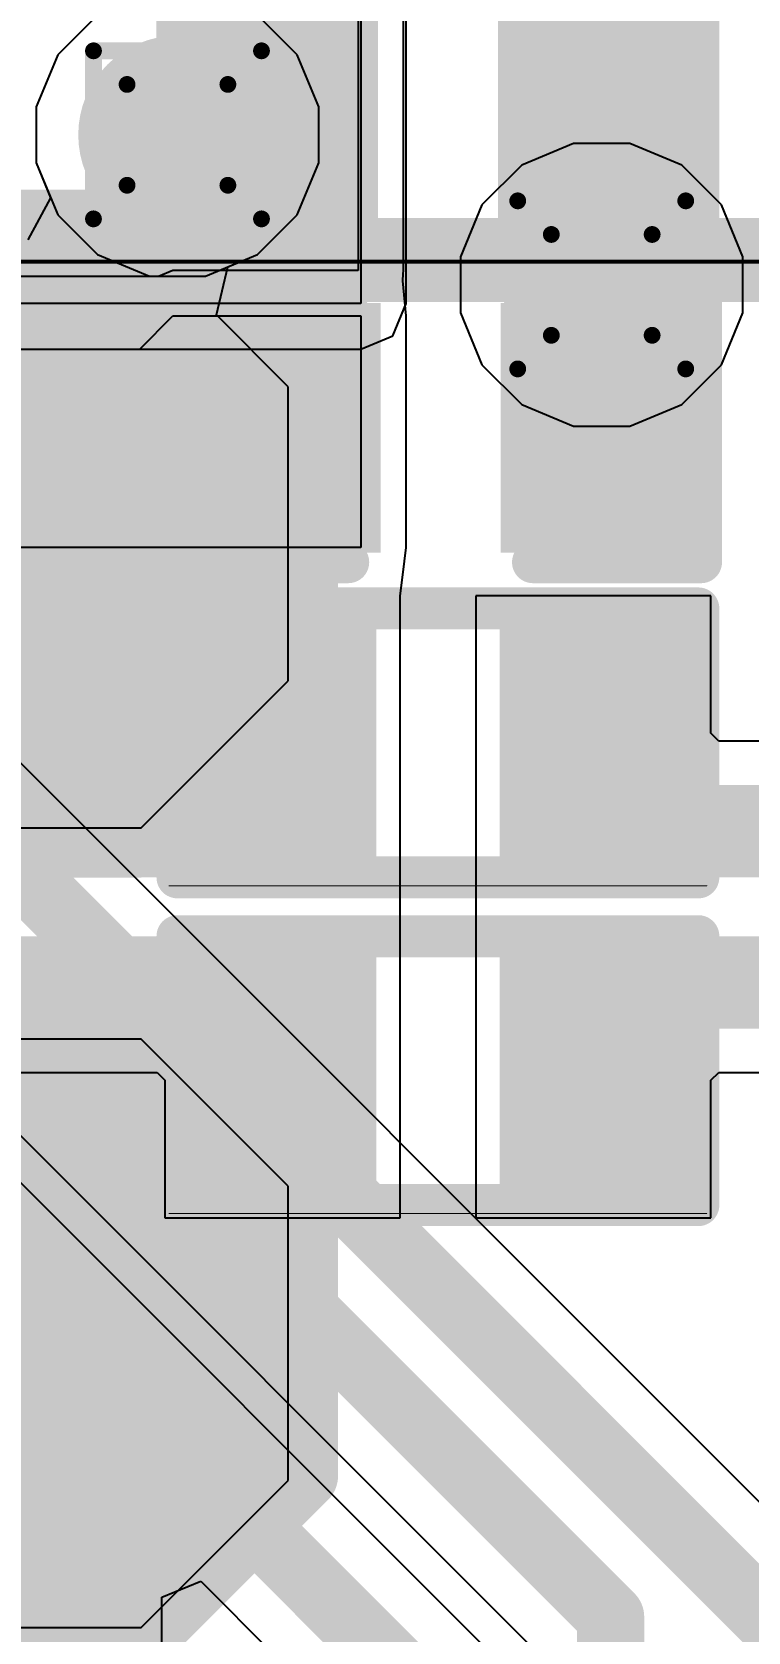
# Model space of a CAD drawing. Header units: inches. Extents: x -11 to 5433, y -4 to 5447.
# Drawn here: x 53.15 to 55.315, y 23.303 to 28.139 of the extents above; entities that cross this region are included whole.
import ezdxf

# ---------------------------------------------------------------- set-up
doc = ezdxf.new("R2010")
doc.units = ezdxf.units.IN
for name, color, linetype in [('Bottom Layer', 5, 'Continuous'), ('Bottom Overlay', 54, 'Continuous'), ('Bottom Paste', 16, 'Continuous'), ('Bottom Solder', 6, 'Continuous'), ('Drill Drawing', 1, 'Continuous'), ('Ground', 16, 'Continuous'), ('Mechanical 4', 56, 'Continuous'), ('Power', 76, 'Continuous'), ('Top Layer', 1, 'Continuous'), ('Top Overlay', 2, 'Continuous'), ('Top Paste', 8, 'Continuous'), ('Top Solder', 216, 'Continuous'), ('Via Holes', 16, 'Continuous')]:
    doc.layers.add(name, color=color, linetype=linetype)
doc.styles.add('Arial', font='', dxfattribs={"height": 0.2})
doc.styles.get('Arial').set_extended_font_data('Arial')

# ---------------------------------------------------------------- blocks, each defined once
blk = doc.blocks.new('R___0402_96')
at = {"layer": 'Top Layer'}
for points in [[(-0.6985, -0.3175), (-0.6985, 0.3175), (-0.2413, 0.3175), (-0.2413, -0.3175)], [(0.2413, -0.3175), (0.2413, 0.3175), (0.6985, 0.3175), (0.6985, -0.3175)]]:
    blk.add_hatch(color=1, dxfattribs=at).paths.add_polyline_path(points)
at = {"layer": 'Top Paste'}
for points in [[(-0.6985, -0.3175), (-0.6985, 0.3175), (-0.2413, 0.3175), (-0.2413, -0.3175)], [(0.2413, -0.3175), (0.2413, 0.3175), (0.6985, 0.3175), (0.6985, -0.3175)]]:
    blk.add_hatch(color=8, dxfattribs=at).paths.add_polyline_path(points)
at = {"layer": 'Top Solder'}
for points in [[(-0.7535, -0.3725), (-0.7535, 0.3725), (-0.1863, 0.3725), (-0.1863, -0.3725)], [(0.1863, -0.3725), (0.1863, 0.3725), (0.7535, 0.3725), (0.7535, -0.3725)]]:
    blk.add_hatch(color=216, dxfattribs=at).paths.add_polyline_path(points)
at = {"layer": 'Top Overlay'}
for points in [[(-0.7874, 0.4064, 0.127, 0.127, 0), (0.7874, 0.4064, 0.127, 0.127, 0)], [(-0.7874, -0.4064, 0.127, 0.127, 0), (-0.7874, 0.4064, 0.127, 0.127, 0)], [(0.7874, -0.4064, 0.127, 0.127, 0), (0.7874, 0.4064, 0.127, 0.127, 0)], [(-0.7874, -0.4064, 0.127, 0.127, 0), (0.7874, -0.4064, 0.127, 0.127, 0)], [(-0.8128, -0.4318, 0.00323, 0.00323, 0), (0.8128, -0.4318, 0.00323, 0.00323, 0)]]:
    blk.add_lwpolyline(points, format="xyseb", dxfattribs=at)
for points in [[(-0.8191, 0.4064, 0.0635, 0.0635, 1), (-0.7556, 0.4064, 0.0635, 0.0635, 1)], [(-0.8191, 0.4064, 0.0635, 0.0635, 1), (-0.7556, 0.4064, 0.0635, 0.0635, 1)], [(0.7556, 0.4064, 0.0635, 0.0635, 1), (0.8191, 0.4064, 0.0635, 0.0635, 1)], [(0.7556, 0.4064, 0.0635, 0.0635, 1), (0.8191, 0.4064, 0.0635, 0.0635, 1)], [(-0.8191, -0.4064, 0.0635, 0.0635, 1), (-0.7556, -0.4064, 0.0635, 0.0635, 1)], [(-0.8191, -0.4064, 0.0635, 0.0635, 1), (-0.7556, -0.4064, 0.0635, 0.0635, 1)], [(0.7556, -0.4064, 0.0635, 0.0635, 1), (0.8191, -0.4064, 0.0635, 0.0635, 1)], [(0.7556, -0.4064, 0.0635, 0.0635, 1), (0.8191, -0.4064, 0.0635, 0.0635, 1)], [(-0.8136, -0.4318, 0.00161, 0.00161, 1), (-0.812, -0.4318, 0.00161, 0.00161, 1)], [(0.812, -0.4318, 0.00161, 0.00161, 1), (0.8136, -0.4318, 0.00161, 0.00161, 1)]]:
    blk.add_lwpolyline(points, format="xyseb", close=True, dxfattribs=at)
blk = doc.blocks.new('R___0402_98')
at = {"layer": 'Top Layer'}
for points in [[(-0.6985, -0.3175), (-0.6985, 0.3175), (-0.2413, 0.3175), (-0.2413, -0.3175)], [(0.2413, -0.3175), (0.2413, 0.3175), (0.6985, 0.3175), (0.6985, -0.3175)]]:
    blk.add_hatch(color=1, dxfattribs=at).paths.add_polyline_path(points)
at = {"layer": 'Top Paste'}
for points in [[(-0.6985, -0.3175), (-0.6985, 0.3175), (-0.2413, 0.3175), (-0.2413, -0.3175)], [(0.2413, -0.3175), (0.2413, 0.3175), (0.6985, 0.3175), (0.6985, -0.3175)]]:
    blk.add_hatch(color=8, dxfattribs=at).paths.add_polyline_path(points)
at = {"layer": 'Top Solder'}
for points in [[(-0.7535, -0.3725), (-0.7535, 0.3725), (-0.1863, 0.3725), (-0.1863, -0.3725)], [(0.1863, -0.3725), (0.1863, 0.3725), (0.7535, 0.3725), (0.7535, -0.3725)]]:
    blk.add_hatch(color=216, dxfattribs=at).paths.add_polyline_path(points)
at = {"layer": 'Top Overlay'}
for points in [[(-0.7874, 0.4064, 0.127, 0.127, 0), (0.7874, 0.4064, 0.127, 0.127, 0)], [(-0.7874, -0.4064, 0.127, 0.127, 0), (-0.7874, 0.4064, 0.127, 0.127, 0)], [(0.7874, -0.4064, 0.127, 0.127, 0), (0.7874, 0.4064, 0.127, 0.127, 0)], [(-0.7874, -0.4064, 0.127, 0.127, 0), (0.7874, -0.4064, 0.127, 0.127, 0)], [(-0.8128, -0.4318, 0.00323, 0.00323, 0), (0.8128, -0.4318, 0.00323, 0.00323, 0)]]:
    blk.add_lwpolyline(points, format="xyseb", dxfattribs=at)
for points in [[(-0.8191, 0.4064, 0.0635, 0.0635, 1), (-0.7556, 0.4064, 0.0635, 0.0635, 1)], [(-0.8191, 0.4064, 0.0635, 0.0635, 1), (-0.7556, 0.4064, 0.0635, 0.0635, 1)], [(0.7556, 0.4064, 0.0635, 0.0635, 1), (0.8191, 0.4064, 0.0635, 0.0635, 1)], [(0.7556, 0.4064, 0.0635, 0.0635, 1), (0.8191, 0.4064, 0.0635, 0.0635, 1)], [(-0.8191, -0.4064, 0.0635, 0.0635, 1), (-0.7556, -0.4064, 0.0635, 0.0635, 1)], [(-0.8191, -0.4064, 0.0635, 0.0635, 1), (-0.7556, -0.4064, 0.0635, 0.0635, 1)], [(0.7556, -0.4064, 0.0635, 0.0635, 1), (0.8191, -0.4064, 0.0635, 0.0635, 1)], [(0.7556, -0.4064, 0.0635, 0.0635, 1), (0.8191, -0.4064, 0.0635, 0.0635, 1)], [(-0.8136, -0.4318, 0.00161, 0.00161, 1), (-0.812, -0.4318, 0.00161, 0.00161, 1)], [(0.812, -0.4318, 0.00161, 0.00161, 1), (0.8136, -0.4318, 0.00161, 0.00161, 1)]]:
    blk.add_lwpolyline(points, format="xyseb", close=True, dxfattribs=at)
blk = doc.blocks.new('T__________B_132')
at = {"layer": 'Bottom Layer'}
blk.add_hatch(color=5, dxfattribs=at).paths.add_polyline_path([(0.381, 0.762), (-0.381, 0.762), (-0.762, 0.381), (-0.762, -0.381), (-0.381, -0.762), (0.381, -0.762), (0.762, -0.381), (0.762, 0.381)])
at = {"layer": 'Bottom Paste'}
blk.add_hatch(color=16, dxfattribs=at).paths.add_polyline_path([(0.381, 0.762), (-0.381, 0.762), (-0.762, 0.381), (-0.762, -0.381), (-0.381, -0.762), (0.381, -0.762), (0.762, -0.381), (0.762, 0.381)])
at = {"layer": 'Bottom Solder'}
blk.add_hatch(color=6, dxfattribs=at).paths.add_polyline_path([(0.4318, 0.8636), (-0.4318, 0.8636), (-0.8636, 0.4318), (-0.8636, -0.4318), (-0.4318, -0.8636), (0.4318, -0.8636), (0.8636, -0.4318), (0.8636, 0.4318)])
at = {"layer": 'Bottom Overlay'}
for points in [[(-0.9398, 0.4318, 0.2, 0.2, 0), (-0.4318, 0.9398, 0.2, 0.2, 0)], [(-0.4318, 0.9398, 0.2, 0.2, 0), (0.4318, 0.9398, 0.2, 0.2, 0)], [(0.4318, 0.9398, 0.2, 0.2, 0), (0.9398, 0.4318, 0.2, 0.2, 0)], [(-0.9398, -0.4318, 0.2, 0.2, 0), (-0.9398, 0.4318, 0.2, 0.2, 0)], [(0.9398, -0.4318, 0.2, 0.2, 0), (0.9398, 0.4318, 0.2, 0.2, 0)], [(-0.9398, -0.4318, 0.2, 0.2, 0), (-0.4318, -0.9398, 0.2, 0.2, 0)], [(0.4318, -0.9398, 0.2, 0.2, 0), (0.9398, -0.4318, 0.2, 0.2, 0)], [(-0.4318, -0.9398, 0.2, 0.2, 0), (0.4318, -0.9398, 0.2, 0.2, 0)]]:
    blk.add_lwpolyline(points, format="xyseb", dxfattribs=at)
for points in [[(-0.4818, 0.9398, 0.1, 0.1, 1), (-0.3818, 0.9398, 0.1, 0.1, 1)], [(-0.4818, 0.9398, 0.1, 0.1, 1), (-0.3818, 0.9398, 0.1, 0.1, 1)], [(0.3818, 0.9398, 0.1, 0.1, 1), (0.4818, 0.9398, 0.1, 0.1, 1)], [(0.3818, 0.9398, 0.1, 0.1, 1), (0.4818, 0.9398, 0.1, 0.1, 1)], [(-0.9898, 0.4318, 0.1, 0.1, 1), (-0.8898, 0.4318, 0.1, 0.1, 1)], [(-0.9898, 0.4318, 0.1, 0.1, 1), (-0.8898, 0.4318, 0.1, 0.1, 1)], [(0.8898, 0.4318, 0.1, 0.1, 1), (0.9898, 0.4318, 0.1, 0.1, 1)], [(0.8898, 0.4318, 0.1, 0.1, 1), (0.9898, 0.4318, 0.1, 0.1, 1)], [(-0.9898, -0.4318, 0.1, 0.1, 1), (-0.8898, -0.4318, 0.1, 0.1, 1)], [(-0.9898, -0.4318, 0.1, 0.1, 1), (-0.8898, -0.4318, 0.1, 0.1, 1)], [(0.8898, -0.4318, 0.1, 0.1, 1), (0.9898, -0.4318, 0.1, 0.1, 1)], [(0.8898, -0.4318, 0.1, 0.1, 1), (0.9898, -0.4318, 0.1, 0.1, 1)], [(-0.4818, -0.9398, 0.1, 0.1, 1), (-0.3818, -0.9398, 0.1, 0.1, 1)], [(-0.4818, -0.9398, 0.1, 0.1, 1), (-0.3818, -0.9398, 0.1, 0.1, 1)], [(0.3818, -0.9398, 0.1, 0.1, 1), (0.4818, -0.9398, 0.1, 0.1, 1)], [(0.3818, -0.9398, 0.1, 0.1, 1), (0.4818, -0.9398, 0.1, 0.1, 1)]]:
    blk.add_lwpolyline(points, format="xyseb", close=True, dxfattribs=at)
blk = doc.blocks.new('T__________B_142')
at = {"layer": 'Bottom Layer'}
blk.add_hatch(color=5, dxfattribs=at).paths.add_polyline_path([(0.381, 0.762), (-0.381, 0.762), (-0.762, 0.381), (-0.762, -0.381), (-0.381, -0.762), (0.381, -0.762), (0.762, -0.381), (0.762, 0.381)])
at = {"layer": 'Bottom Paste'}
blk.add_hatch(color=16, dxfattribs=at).paths.add_polyline_path([(0.381, 0.762), (-0.381, 0.762), (-0.762, 0.381), (-0.762, -0.381), (-0.381, -0.762), (0.381, -0.762), (0.762, -0.381), (0.762, 0.381)])
at = {"layer": 'Bottom Solder'}
blk.add_hatch(color=6, dxfattribs=at).paths.add_polyline_path([(0.4318, 0.8636), (-0.4318, 0.8636), (-0.8636, 0.4318), (-0.8636, -0.4318), (-0.4318, -0.8636), (0.4318, -0.8636), (0.8636, -0.4318), (0.8636, 0.4318)])
at = {"layer": 'Bottom Overlay'}
for points in [[(-0.9398, 0.4318, 0.2, 0.2, 0), (-0.4318, 0.9398, 0.2, 0.2, 0)], [(0.4318, 0.9398, 0.2, 0.2, 0), (-0.4318, 0.9398, 0.2, 0.2, 0)], [(0.9398, 0.4318, 0.2, 0.2, 0), (0.4318, 0.9398, 0.2, 0.2, 0)], [(-0.9398, -0.4318, 0.2, 0.2, 0), (-0.9398, 0.4318, 0.2, 0.2, 0)], [(0.9398, -0.4318, 0.2, 0.2, 0), (0.9398, 0.4318, 0.2, 0.2, 0)], [(-0.4318, -0.9398, 0.2, 0.2, 0), (-0.9398, -0.4318, 0.2, 0.2, 0)], [(0.4318, -0.9398, 0.2, 0.2, 0), (0.9398, -0.4318, 0.2, 0.2, 0)], [(0.4318, -0.9398, 0.2, 0.2, 0), (-0.4318, -0.9398, 0.2, 0.2, 0)]]:
    blk.add_lwpolyline(points, format="xyseb", dxfattribs=at)
for points in [[(-0.4818, 0.9398, 0.1, 0.1, 1), (-0.3818, 0.9398, 0.1, 0.1, 1)], [(-0.4818, 0.9398, 0.1, 0.1, 1), (-0.3818, 0.9398, 0.1, 0.1, 1)], [(0.3818, 0.9398, 0.1, 0.1, 1), (0.4818, 0.9398, 0.1, 0.1, 1)], [(0.3818, 0.9398, 0.1, 0.1, 1), (0.4818, 0.9398, 0.1, 0.1, 1)], [(-0.9898, 0.4318, 0.1, 0.1, 1), (-0.8898, 0.4318, 0.1, 0.1, 1)], [(-0.9898, 0.4318, 0.1, 0.1, 1), (-0.8898, 0.4318, 0.1, 0.1, 1)], [(0.8898, 0.4318, 0.1, 0.1, 1), (0.9898, 0.4318, 0.1, 0.1, 1)], [(0.8898, 0.4318, 0.1, 0.1, 1), (0.9898, 0.4318, 0.1, 0.1, 1)], [(-0.9898, -0.4318, 0.1, 0.1, 1), (-0.8898, -0.4318, 0.1, 0.1, 1)], [(-0.9898, -0.4318, 0.1, 0.1, 1), (-0.8898, -0.4318, 0.1, 0.1, 1)], [(0.8898, -0.4318, 0.1, 0.1, 1), (0.9898, -0.4318, 0.1, 0.1, 1)], [(0.8898, -0.4318, 0.1, 0.1, 1), (0.9898, -0.4318, 0.1, 0.1, 1)], [(-0.4818, -0.9398, 0.1, 0.1, 1), (-0.3818, -0.9398, 0.1, 0.1, 1)], [(-0.4818, -0.9398, 0.1, 0.1, 1), (-0.3818, -0.9398, 0.1, 0.1, 1)], [(0.3818, -0.9398, 0.1, 0.1, 1), (0.4818, -0.9398, 0.1, 0.1, 1)], [(0.3818, -0.9398, 0.1, 0.1, 1), (0.4818, -0.9398, 0.1, 0.1, 1)]]:
    blk.add_lwpolyline(points, format="xyseb", close=True, dxfattribs=at)
blk = doc.blocks.new('____0402_211')
at = {"layer": 'Top Layer'}
for points in [[(-0.6985, -0.3175), (-0.6985, 0.3175), (-0.2413, 0.3175), (-0.2413, -0.3175)], [(0.2413, -0.3175), (0.2413, 0.3175), (0.6985, 0.3175), (0.6985, -0.3175)]]:
    blk.add_hatch(color=1, dxfattribs=at).paths.add_polyline_path(points)
at = {"layer": 'Top Paste'}
for points in [[(-0.6985, -0.3175), (-0.6985, 0.3175), (-0.2413, 0.3175), (-0.2413, -0.3175)], [(0.2413, -0.3175), (0.2413, 0.3175), (0.6985, 0.3175), (0.6985, -0.3175)]]:
    blk.add_hatch(color=8, dxfattribs=at).paths.add_polyline_path(points)
at = {"layer": 'Top Solder'}
for points in [[(-0.7585, -0.3775), (-0.7585, 0.3775), (-0.1813, 0.3775), (-0.1813, -0.3775)], [(0.1813, -0.3775), (0.1813, 0.3775), (0.7585, 0.3775), (0.7585, -0.3775)]]:
    blk.add_hatch(color=216, dxfattribs=at).paths.add_polyline_path(points)
at = {"layer": 'Top Overlay'}
for points in [[(-0.7874, 0.4064, 0.127, 0.127, 0), (-0.2794, 0.4064, 0.127, 0.127, 0)], [(-0.7874, -0.4064, 0.127, 0.127, 0), (-0.7874, 0.4064, 0.127, 0.127, 0)], [(0.2794, 0.4064, 0.127, 0.127, 0), (0.7874, 0.4064, 0.127, 0.127, 0)], [(0.7874, -0.4064, 0.127, 0.127, 0), (0.7874, 0.4064, 0.127, 0.127, 0)], [(-0.7874, -0.4064, 0.127, 0.127, 0), (-0.2794, -0.4064, 0.127, 0.127, 0)], [(0.2794, -0.4064, 0.127, 0.127, 0), (0.7874, -0.4064, 0.127, 0.127, 0)]]:
    blk.add_lwpolyline(points, format="xyseb", dxfattribs=at)
for points in [[(-0.8191, 0.4064, 0.0635, 0.0635, 1), (-0.7556, 0.4064, 0.0635, 0.0635, 1)], [(-0.8191, 0.4064, 0.0635, 0.0635, 1), (-0.7556, 0.4064, 0.0635, 0.0635, 1)], [(-0.3111, 0.4064, 0.0635, 0.0635, 1), (-0.2477, 0.4064, 0.0635, 0.0635, 1)], [(0.2477, 0.4064, 0.0635, 0.0635, 1), (0.3111, 0.4064, 0.0635, 0.0635, 1)], [(0.7556, 0.4064, 0.0635, 0.0635, 1), (0.8191, 0.4064, 0.0635, 0.0635, 1)], [(0.7556, 0.4064, 0.0635, 0.0635, 1), (0.8191, 0.4064, 0.0635, 0.0635, 1)], [(-0.8191, -0.4064, 0.0635, 0.0635, 1), (-0.7556, -0.4064, 0.0635, 0.0635, 1)], [(-0.8191, -0.4064, 0.0635, 0.0635, 1), (-0.7556, -0.4064, 0.0635, 0.0635, 1)], [(-0.3111, -0.4064, 0.0635, 0.0635, 1), (-0.2477, -0.4064, 0.0635, 0.0635, 1)], [(0.2477, -0.4064, 0.0635, 0.0635, 1), (0.3111, -0.4064, 0.0635, 0.0635, 1)], [(0.7556, -0.4064, 0.0635, 0.0635, 1), (0.8191, -0.4064, 0.0635, 0.0635, 1)], [(0.7556, -0.4064, 0.0635, 0.0635, 1), (0.8191, -0.4064, 0.0635, 0.0635, 1)]]:
    blk.add_lwpolyline(points, format="xyseb", close=True, dxfattribs=at)
blk = doc.blocks.new('____0402_213')
at = {"layer": 'Top Layer'}
for points in [[(-0.6985, -0.3175), (-0.6985, 0.3175), (-0.2413, 0.3175), (-0.2413, -0.3175)], [(0.2413, -0.3175), (0.2413, 0.3175), (0.6985, 0.3175), (0.6985, -0.3175)]]:
    blk.add_hatch(color=1, dxfattribs=at).paths.add_polyline_path(points)
at = {"layer": 'Top Paste'}
for points in [[(-0.6985, -0.3175), (-0.6985, 0.3175), (-0.2413, 0.3175), (-0.2413, -0.3175)], [(0.2413, -0.3175), (0.2413, 0.3175), (0.6985, 0.3175), (0.6985, -0.3175)]]:
    blk.add_hatch(color=8, dxfattribs=at).paths.add_polyline_path(points)
at = {"layer": 'Top Solder'}
for points in [[(-0.7585, -0.3775), (-0.7585, 0.3775), (-0.1813, 0.3775), (-0.1813, -0.3775)], [(0.1813, -0.3775), (0.1813, 0.3775), (0.7585, 0.3775), (0.7585, -0.3775)]]:
    blk.add_hatch(color=216, dxfattribs=at).paths.add_polyline_path(points)
at = {"layer": 'Top Overlay'}
for points in [[(-0.7874, -0.4064, 0.127, 0.127, 0), (-0.7874, 0.4064, 0.127, 0.127, 0)], [(-0.7874, 0.4064, 0.127, 0.127, 0), (-0.2794, 0.4064, 0.127, 0.127, 0)], [(0.2794, 0.4064, 0.127, 0.127, 0), (0.7874, 0.4064, 0.127, 0.127, 0)], [(0.7874, -0.4064, 0.127, 0.127, 0), (0.7874, 0.4064, 0.127, 0.127, 0)], [(-0.7874, -0.4064, 0.127, 0.127, 0), (-0.2794, -0.4064, 0.127, 0.127, 0)], [(0.2794, -0.4064, 0.127, 0.127, 0), (0.7874, -0.4064, 0.127, 0.127, 0)]]:
    blk.add_lwpolyline(points, format="xyseb", dxfattribs=at)
for points in [[(-0.8191, 0.4064, 0.0635, 0.0635, 1), (-0.7556, 0.4064, 0.0635, 0.0635, 1)], [(-0.8191, 0.4064, 0.0635, 0.0635, 1), (-0.7556, 0.4064, 0.0635, 0.0635, 1)], [(-0.3111, 0.4064, 0.0635, 0.0635, 1), (-0.2477, 0.4064, 0.0635, 0.0635, 1)], [(0.2477, 0.4064, 0.0635, 0.0635, 1), (0.3111, 0.4064, 0.0635, 0.0635, 1)], [(0.7556, 0.4064, 0.0635, 0.0635, 1), (0.8191, 0.4064, 0.0635, 0.0635, 1)], [(0.7556, 0.4064, 0.0635, 0.0635, 1), (0.8191, 0.4064, 0.0635, 0.0635, 1)], [(-0.8191, -0.4064, 0.0635, 0.0635, 1), (-0.7556, -0.4064, 0.0635, 0.0635, 1)], [(-0.8191, -0.4064, 0.0635, 0.0635, 1), (-0.7556, -0.4064, 0.0635, 0.0635, 1)], [(-0.3111, -0.4064, 0.0635, 0.0635, 1), (-0.2477, -0.4064, 0.0635, 0.0635, 1)], [(0.2477, -0.4064, 0.0635, 0.0635, 1), (0.3111, -0.4064, 0.0635, 0.0635, 1)], [(0.7556, -0.4064, 0.0635, 0.0635, 1), (0.8191, -0.4064, 0.0635, 0.0635, 1)], [(0.7556, -0.4064, 0.0635, 0.0635, 1), (0.8191, -0.4064, 0.0635, 0.0635, 1)]]:
    blk.add_lwpolyline(points, format="xyseb", close=True, dxfattribs=at)

msp = doc.modelspace()

# ---------------------------------------------------------------- hatches: boundary and pattern name
at = {"layer": 'Bottom Layer'}
h = msp.add_hatch(color=5, dxfattribs=at)
edge = h.paths.add_edge_path()
edge.add_arc((53.5897, 27.8282), 0.3, 0, 360)
h = msp.add_hatch(color=5, dxfattribs=at)
edge = h.paths.add_edge_path()
edge.add_arc((54.8724, 27.3747), 0.3, 0, 360)
at = {"layer": 'Ground'}
h = msp.add_hatch(color=16, dxfattribs=at)
edge = h.paths.add_edge_path()
edge.add_arc((53.5897, 27.8282), 0.3, 0, 360)
h = msp.add_hatch(color=16, dxfattribs=at)
edge = h.paths.add_edge_path()
edge.add_arc((54.8724, 27.3747), 0.3, 0, 360)
at = {"layer": 'Power'}
h = msp.add_hatch(color=76, dxfattribs=at)
edge = h.paths.add_edge_path()
edge.add_arc((53.5897, 27.8282), 0.3, 0, 360)
h = msp.add_hatch(color=76, dxfattribs=at)
edge = h.paths.add_edge_path()
edge.add_arc((54.8724, 27.3747), 0.3, 0, 360)
at = {"layer": 'Top Layer'}
h = msp.add_hatch(color=1, dxfattribs=at)
edge = h.paths.add_edge_path()
edge.add_arc((53.5897, 27.8282), 0.3, 0, 360)
h = msp.add_hatch(color=1, dxfattribs=at)
edge = h.paths.add_edge_path()
edge.add_arc((54.8724, 27.3747), 0.3, 0, 360)
at = {"layer": 'Via Holes'}
h = msp.add_hatch(color=7, dxfattribs=at)
edge = h.paths.add_edge_path()
edge.add_arc((53.5897, 27.8282), 0.15, 0, 360)
h = msp.add_hatch(color=7, dxfattribs=at)
edge = h.paths.add_edge_path()
edge.add_arc((54.8724, 27.3747), 0.15, 0, 360)

# ---------------------------------------------------------------- linework, layer by layer
at = {"layer": 'Bottom Layer'}
for p, q in [((53.3479, 28.1902), (53.2277, 28.0701)), ((53.9517, 28.0701), (53.8316, 28.1902)), ((53.2277, 28.0701), (53.1627, 27.9131)), ((54.0167, 27.9131), (53.9517, 28.0701)), ((53.1627, 27.9131), (53.1627, 27.7433)), ((54.0167, 27.7433), (54.0167, 27.9131)), ((53.1627, 27.7433), (53.2062, 27.6383)), ((53.9517, 27.5863), (54.0167, 27.7433)), ((53.2062, 27.6383), (53.1368, 27.5113)), ((53.8316, 27.4662), (53.9517, 27.5863)), ((53.7073, 27.2839), (53.7418, 27.429)), ((53.7418, 27.429), (53.8316, 27.4662)), ((53.9243, 27.0668), (53.7073, 27.2839)), ((53.9243, 26.1778), (53.9243, 27.0668)), ((53.4798, 25.7333), (53.9243, 26.1778)), ((52.5908, 25.7333), (53.4798, 25.7333)), ((53.4798, 25.0948), (52.5908, 25.0948)), ((53.9243, 24.6503), (53.4798, 25.0948)), ((53.9243, 23.7613), (53.9243, 24.6503)), ((53.4798, 23.3168), (53.9243, 23.7613)), ((52.5908, 23.3168), (53.4798, 23.3168))]:
    msp.add_line(p, q, dxfattribs=at)
at = {"layer": 'Drill Drawing'}
for points in [[(53.3357, 28.0822, 0.0508, 0.0508, 0), (53.8437, 28.0822, 0.0508, 0.0508, 0)], [(53.3357, 27.5742, 0.0508, 0.0508, 0), (53.3357, 28.0822, 0.0508, 0.0508, 0)], [(53.8437, 27.5742, 0.0508, 0.0508, 0), (53.8437, 28.0822, 0.0508, 0.0508, 0)], [(53.4373, 27.9806, 0.0508, 0.0508, 0), (53.7421, 27.9806, 0.0508, 0.0508, 0)], [(53.4373, 27.6758, 0.0508, 0.0508, 0), (53.4373, 27.9806, 0.0508, 0.0508, 0)], [(53.7421, 27.6758, 0.0508, 0.0508, 0), (53.7421, 27.9806, 0.0508, 0.0508, 0)], [(53.4373, 27.6758, 0.0508, 0.0508, 0), (53.7421, 27.6758, 0.0508, 0.0508, 0)], [(54.6184, 27.6287, 0.0508, 0.0508, 0), (55.1264, 27.6287, 0.0508, 0.0508, 0)], [(54.6184, 27.1207, 0.0508, 0.0508, 0), (54.6184, 27.6287, 0.0508, 0.0508, 0)], [(55.1264, 27.1207, 0.0508, 0.0508, 0), (55.1264, 27.6287, 0.0508, 0.0508, 0)], [(53.3357, 27.5742, 0.0508, 0.0508, 0), (53.8437, 27.5742, 0.0508, 0.0508, 0)], [(54.72, 27.5271, 0.0508, 0.0508, 0), (55.0248, 27.5271, 0.0508, 0.0508, 0)], [(54.72, 27.2223, 0.0508, 0.0508, 0), (54.72, 27.5271, 0.0508, 0.0508, 0)], [(55.0248, 27.2223, 0.0508, 0.0508, 0), (55.0248, 27.5271, 0.0508, 0.0508, 0)], [(54.72, 27.2223, 0.0508, 0.0508, 0), (55.0248, 27.2223, 0.0508, 0.0508, 0)], [(54.6184, 27.1207, 0.0508, 0.0508, 0), (55.1264, 27.1207, 0.0508, 0.0508, 0)]]:
    msp.add_lwpolyline(points, format="xyseb", dxfattribs=at)
for points in [[(53.323, 28.0822, 0.0254, 0.0254, 1), (53.3484, 28.0822, 0.0254, 0.0254, 1)], [(53.323, 28.0822, 0.0254, 0.0254, 1), (53.3484, 28.0822, 0.0254, 0.0254, 1)], [(53.831, 28.0822, 0.0254, 0.0254, 1), (53.8564, 28.0822, 0.0254, 0.0254, 1)], [(53.831, 28.0822, 0.0254, 0.0254, 1), (53.8564, 28.0822, 0.0254, 0.0254, 1)], [(53.4246, 27.9806, 0.0254, 0.0254, 1), (53.45, 27.9806, 0.0254, 0.0254, 1)], [(53.4246, 27.9806, 0.0254, 0.0254, 1), (53.45, 27.9806, 0.0254, 0.0254, 1)], [(53.7294, 27.9806, 0.0254, 0.0254, 1), (53.7548, 27.9806, 0.0254, 0.0254, 1)], [(53.7294, 27.9806, 0.0254, 0.0254, 1), (53.7548, 27.9806, 0.0254, 0.0254, 1)], [(53.4246, 27.6758, 0.0254, 0.0254, 1), (53.45, 27.6758, 0.0254, 0.0254, 1)], [(53.4246, 27.6758, 0.0254, 0.0254, 1), (53.45, 27.6758, 0.0254, 0.0254, 1)], [(53.7294, 27.6758, 0.0254, 0.0254, 1), (53.7548, 27.6758, 0.0254, 0.0254, 1)], [(53.7294, 27.6758, 0.0254, 0.0254, 1), (53.7548, 27.6758, 0.0254, 0.0254, 1)], [(54.6057, 27.6287, 0.0254, 0.0254, 1), (54.6311, 27.6287, 0.0254, 0.0254, 1)], [(54.6057, 27.6287, 0.0254, 0.0254, 1), (54.6311, 27.6287, 0.0254, 0.0254, 1)], [(55.1137, 27.6287, 0.0254, 0.0254, 1), (55.1391, 27.6287, 0.0254, 0.0254, 1)], [(55.1137, 27.6287, 0.0254, 0.0254, 1), (55.1391, 27.6287, 0.0254, 0.0254, 1)], [(53.323, 27.5742, 0.0254, 0.0254, 1), (53.3484, 27.5742, 0.0254, 0.0254, 1)], [(53.323, 27.5742, 0.0254, 0.0254, 1), (53.3484, 27.5742, 0.0254, 0.0254, 1)], [(53.831, 27.5742, 0.0254, 0.0254, 1), (53.8564, 27.5742, 0.0254, 0.0254, 1)], [(53.831, 27.5742, 0.0254, 0.0254, 1), (53.8564, 27.5742, 0.0254, 0.0254, 1)], [(54.7073, 27.5271, 0.0254, 0.0254, 1), (54.7327, 27.5271, 0.0254, 0.0254, 1)], [(54.7073, 27.5271, 0.0254, 0.0254, 1), (54.7327, 27.5271, 0.0254, 0.0254, 1)], [(55.0121, 27.5271, 0.0254, 0.0254, 1), (55.0375, 27.5271, 0.0254, 0.0254, 1)], [(55.0121, 27.5271, 0.0254, 0.0254, 1), (55.0375, 27.5271, 0.0254, 0.0254, 1)], [(54.7073, 27.2223, 0.0254, 0.0254, 1), (54.7327, 27.2223, 0.0254, 0.0254, 1)], [(54.7073, 27.2223, 0.0254, 0.0254, 1), (54.7327, 27.2223, 0.0254, 0.0254, 1)], [(55.0121, 27.2223, 0.0254, 0.0254, 1), (55.0375, 27.2223, 0.0254, 0.0254, 1)], [(55.0121, 27.2223, 0.0254, 0.0254, 1), (55.0375, 27.2223, 0.0254, 0.0254, 1)], [(54.6057, 27.1207, 0.0254, 0.0254, 1), (54.6311, 27.1207, 0.0254, 0.0254, 1)], [(54.6057, 27.1207, 0.0254, 0.0254, 1), (54.6311, 27.1207, 0.0254, 0.0254, 1)], [(55.1137, 27.1207, 0.0254, 0.0254, 1), (55.1391, 27.1207, 0.0254, 0.0254, 1)], [(55.1137, 27.1207, 0.0254, 0.0254, 1), (55.1391, 27.1207, 0.0254, 0.0254, 1)]]:
    msp.add_lwpolyline(points, format="xyseb", close=True, dxfattribs=at)
at = {"layer": 'Ground'}
for p, q in [((53.3479, 28.1902), (53.2277, 28.0701)), ((53.9517, 28.0701), (53.8316, 28.1902)), ((53.2277, 28.0701), (53.1627, 27.9131)), ((54.0167, 27.9131), (53.9517, 28.0701)), ((53.1627, 27.9131), (53.1627, 27.7433)), ((54.0167, 27.7433), (54.0167, 27.9131)), ((56.3341, 22.7101), (51.2194, 27.8249)), ((53.1627, 27.7433), (53.2277, 27.5863)), ((53.9517, 27.5863), (54.0167, 27.7433)), ((53.2277, 27.5863), (53.3479, 27.4662)), ((53.8316, 27.4662), (53.9517, 27.5863)), ((53.3479, 27.4662), (53.5048, 27.4012)), ((53.6747, 27.4012), (53.8316, 27.4662)), ((53.5048, 27.4012), (53.6747, 27.4012)), ((50.8212, 27.0968), (54.6662, 23.2518))]:
    msp.add_line(p, q, dxfattribs=at)
for points in [[(51.0546, 27.66, 0.2032, 0.2032, 0), (56.1693, 22.5453, 0.2032, 0.2032, 0)], [(50.9178, 27.3298, 0.2032, 0.2032, 0), (54.8993, 23.3483, 0.2032, 0.2032, 0)], [(54.8993, 17.0868, 0.2032, 0.2032, 0), (54.8993, 23.3483, 0.2032, 0.2032, 0)]]:
    msp.add_lwpolyline(points, format="xyseb", dxfattribs=at)
msp.add_lwpolyline([(54.8485, 23.3483, 0.1016, 0.1016, 1), (54.9501, 23.3483, 0.1016, 0.1016, 1)], format="xyseb", close=True, dxfattribs=at)
msp.add_lwpolyline([(54.8485, 23.3483, 0.1016, 0.1016, 1), (54.9501, 23.3483, 0.1016, 0.1016, 1)], format="xyseb", close=True, dxfattribs=at)
at = {"layer": 'Mechanical 4'}
for points in [[(29.6, 27.45, 0.254, 0.254, 0), (56.4, 27.45, 0.254, 0.254, 0)], [(29.5972, 27.445, 0.0127, 0.0127, 0), (56.3972, 27.445, 0.0127, 0.0127, 0)]]:
    msp.add_lwpolyline(points, format="xyseb", dxfattribs=at)
at = {"layer": 'Power'}
for p, q in [((54.144, 28.2665), (54.144, 27.3181)), ((54.2814, 27.3181), (54.2814, 28.2665)), ((54.7875, 27.8017), (54.6306, 27.7367)), ((54.9574, 27.8017), (54.7875, 27.8017)), ((55.1143, 27.7367), (54.9574, 27.8017)), ((54.6306, 27.7367), (54.5104, 27.6166)), ((55.2344, 27.6166), (55.1143, 27.7367)), ((54.5104, 27.6166), (54.4454, 27.4597)), ((55.2994, 27.4597), (55.2344, 27.6166)), ((54.4454, 27.4597), (54.4454, 27.2898)), ((55.2994, 27.2898), (55.2994, 27.4597)), ((54.144, 27.3181), (45.7235, 27.3181)), ((54.2412, 27.2209), (54.2814, 27.3181)), ((54.4454, 27.2898), (54.5104, 27.1328)), ((55.2344, 27.1328), (55.2994, 27.2898)), ((51.859, 27.1806), (54.144, 27.1806)), ((54.144, 27.1806), (54.2412, 27.2209)), ((54.5104, 27.1328), (54.6306, 27.0127)), ((55.1143, 27.0127), (55.2344, 27.1328)), ((54.6306, 27.0127), (54.7875, 26.9477)), ((54.9574, 26.9477), (55.1143, 27.0127)), ((54.7875, 26.9477), (54.9574, 26.9477))]:
    msp.add_line(p, q, dxfattribs=at)
at = {"layer": 'Top Layer'}
for p, q in [((54.1358, 28.3142), (54.1358, 27.4183)), ((54.2733, 27.5098), (54.2733, 28.3142)), ((54.2733, 27.4183), (54.2733, 27.5098)), ((53.5322, 27.4001), (50.5263, 27.4001)), ((53.576, 27.4183), (53.5322, 27.4001)), ((54.1358, 27.4183), (53.576, 27.4183)), ((53.576, 27.4183), (53.576, 27.4183)), ((54.271, 27.3874), (54.2725, 27.4079)), ((54.2814, 27.2808), (54.271, 27.3874)), ((54.2725, 27.4079), (54.2733, 27.4183)), ((53.476, 27.1808), (53.576, 27.2808)), ((53.576, 27.2808), (54.144, 27.2808)), ((54.144, 27.2808), (54.144, 26.5808)), ((54.2814, 27.261), (54.2814, 27.2808)), ((54.2814, 26.5808), (54.2814, 27.261)), ((49.789, 27.1808), (53.476, 27.1808)), ((54.144, 26.5808), (52.3801, 26.5808)), ((54.271, 26.4984), (54.2814, 26.5808)), ((54.2628, 26.4348), (54.271, 26.4984)), ((54.2628, 25.5458), (54.2628, 26.4348)), ((54.2628, 26.4348), (54.2628, 26.4348)), ((55.2026, 26.4348), (54.4914, 26.4348)), ((54.4914, 26.4348), (54.4914, 25.5458)), ((55.2026, 26.0193), (55.2026, 26.4348)), ((55.2264, 25.9955), (55.2026, 26.0193)), ((55.3515, 25.9955), (55.2264, 25.9955)), ((54.2628, 25.4442), (54.2628, 25.5458)), ((54.2628, 25.5458), (54.2628, 25.5458)), ((54.4914, 25.5458), (54.4914, 25.5458)), ((54.4914, 25.5458), (54.4914, 25.4442)), ((54.2628, 24.5552), (54.2628, 25.4442)), ((54.2628, 25.4442), (54.2628, 25.4442)), ((54.4914, 25.4442), (54.4914, 25.4442)), ((54.4914, 25.4442), (54.4914, 24.5552)), ((52.9472, 24.9945), (53.5279, 24.9945)), ((53.5279, 24.9945), (53.5516, 24.9707)), ((53.5516, 24.9707), (53.5516, 24.5552)), ((55.2026, 24.9707), (55.2264, 24.9945)), ((55.2026, 24.5552), (55.2026, 24.9707)), ((55.2264, 24.9945), (55.3515, 24.9945)), ((54.5419, 23.2338), (52.8986, 24.8771)), ((53.5516, 24.5552), (54.2628, 24.5552)), ((54.4914, 24.5552), (55.2026, 24.5552)), ((53.5425, 23.408), (53.6599, 23.4566)), ((53.6599, 23.4566), (53.8814, 23.235)), ((53.5425, 23.1279), (53.5425, 23.408))]:
    msp.add_line(p, q, dxfattribs=at)
for points in [[(54.847, 27.9078, 0.254, 0.254, 0), (54.847, 27.984, 0.254, 0.254, 0)], [(54.847, 26.9429, 0.254, 0.254, 0), (54.847, 27.9078, 0.254, 0.254, 0)], [(53.6405, 25.7236, 0.2794, 0.2794, 0), (53.9072, 25.9903, 0.2794, 0.2794, 0)], [(54.847, 25.9903, 0.2794, 0.2794, 0), (55.1137, 25.7236, 0.2794, 0.2794, 0)], [(52.9632, 25.7236, 0.2794, 0.2794, 0), (53.6405, 25.7236, 0.2794, 0.2794, 0)], [(55.1137, 25.7236, 0.2794, 0.2794, 0), (55.6221, 25.7236, 0.2794, 0.2794, 0)], [(51.9653, 25.4808, 0.2032, 0.2032, 0), (54.3771, 23.069, 0.2032, 0.2032, 0)], [(52.7739, 25.2664, 0.2794, 0.2794, 0), (53.6405, 25.2664, 0.2794, 0.2794, 0)], [(53.6405, 25.2664, 0.2794, 0.2794, 0), (53.9072, 24.9997, 0.2794, 0.2794, 0)], [(54.847, 24.9997, 0.2794, 0.2794, 0), (55.1137, 25.2664, 0.2794, 0.2794, 0)], [(55.1137, 25.2664, 0.2794, 0.2794, 0), (55.6221, 25.2664, 0.2794, 0.2794, 0)], [(51.8983, 25.0808, 0.2032, 0.2032, 0), (53.3095, 23.6697, 0.2032, 0.2032, 0)], [(53.3095, 22.7723, 0.2032, 0.2032, 0), (53.3095, 23.6697, 0.2032, 0.2032, 0)]]:
    msp.add_lwpolyline(points, format="xyseb", dxfattribs=at)
for points in [[(54.7835, 27.984, 0.127, 0.127, 1), (54.9105, 27.984, 0.127, 0.127, 1)], [(54.7835, 27.9078, 0.127, 0.127, 1), (54.9105, 27.9078, 0.127, 0.127, 1)], [(54.7835, 27.9078, 0.127, 0.127, 1), (54.9105, 27.9078, 0.127, 0.127, 1)], [(54.7835, 26.9429, 0.127, 0.127, 1), (54.9105, 26.9429, 0.127, 0.127, 1)], [(53.8374, 25.9903, 0.1397, 0.1397, 1), (53.9771, 25.9903, 0.1397, 0.1397, 1)], [(54.7772, 25.9903, 0.1397, 0.1397, 1), (54.9169, 25.9903, 0.1397, 0.1397, 1)], [(53.5707, 25.7236, 0.1397, 0.1397, 1), (53.7104, 25.7236, 0.1397, 0.1397, 1)], [(53.5707, 25.7236, 0.1397, 0.1397, 1), (53.7104, 25.7236, 0.1397, 0.1397, 1)], [(55.0439, 25.7236, 0.1397, 0.1397, 1), (55.1836, 25.7236, 0.1397, 0.1397, 1)], [(55.0439, 25.7236, 0.1397, 0.1397, 1), (55.1836, 25.7236, 0.1397, 0.1397, 1)], [(53.5707, 25.2664, 0.1397, 0.1397, 1), (53.7104, 25.2664, 0.1397, 0.1397, 1)], [(53.5707, 25.2664, 0.1397, 0.1397, 1), (53.7104, 25.2664, 0.1397, 0.1397, 1)], [(55.0439, 25.2664, 0.1397, 0.1397, 1), (55.1836, 25.2664, 0.1397, 0.1397, 1)], [(55.0439, 25.2664, 0.1397, 0.1397, 1), (55.1836, 25.2664, 0.1397, 0.1397, 1)], [(53.8374, 24.9997, 0.1397, 0.1397, 1), (53.9771, 24.9997, 0.1397, 0.1397, 1)], [(54.7772, 24.9997, 0.1397, 0.1397, 1), (54.9169, 24.9997, 0.1397, 0.1397, 1)], [(53.2587, 23.6697, 0.1016, 0.1016, 1), (53.3603, 23.6697, 0.1016, 0.1016, 1)], [(53.2587, 23.6697, 0.1016, 0.1016, 1), (53.3603, 23.6697, 0.1016, 0.1016, 1)]]:
    msp.add_lwpolyline(points, format="xyseb", close=True, dxfattribs=at)

# ---------------------------------------------------------------- block references
for name, p in [('____0402_213', (54.3771, 27.9078)), ('____0402_211', (54.3853, 26.9429)), ('R___0402_96', (54.3771, 25.9903)), ('R___0402_98', (54.3771, 24.9997)), ('T__________B_132', (53.0353, 24.2058))]:
    msp.add_blockref(name, p)
at = {"rotation": 270}
msp.add_blockref('T__________B_142', (53.0353, 26.6223), dxfattribs=at)

# ---------------------------------------------------------------- texts
at = {"layer": 'Top Overlay', "style": 'Arial'}
msp.add_text('C31', height=0.762, rotation=90, dxfattribs=at).set_placement((53.3267, 23.3171))

doc.saveas('drawing.dxf')
